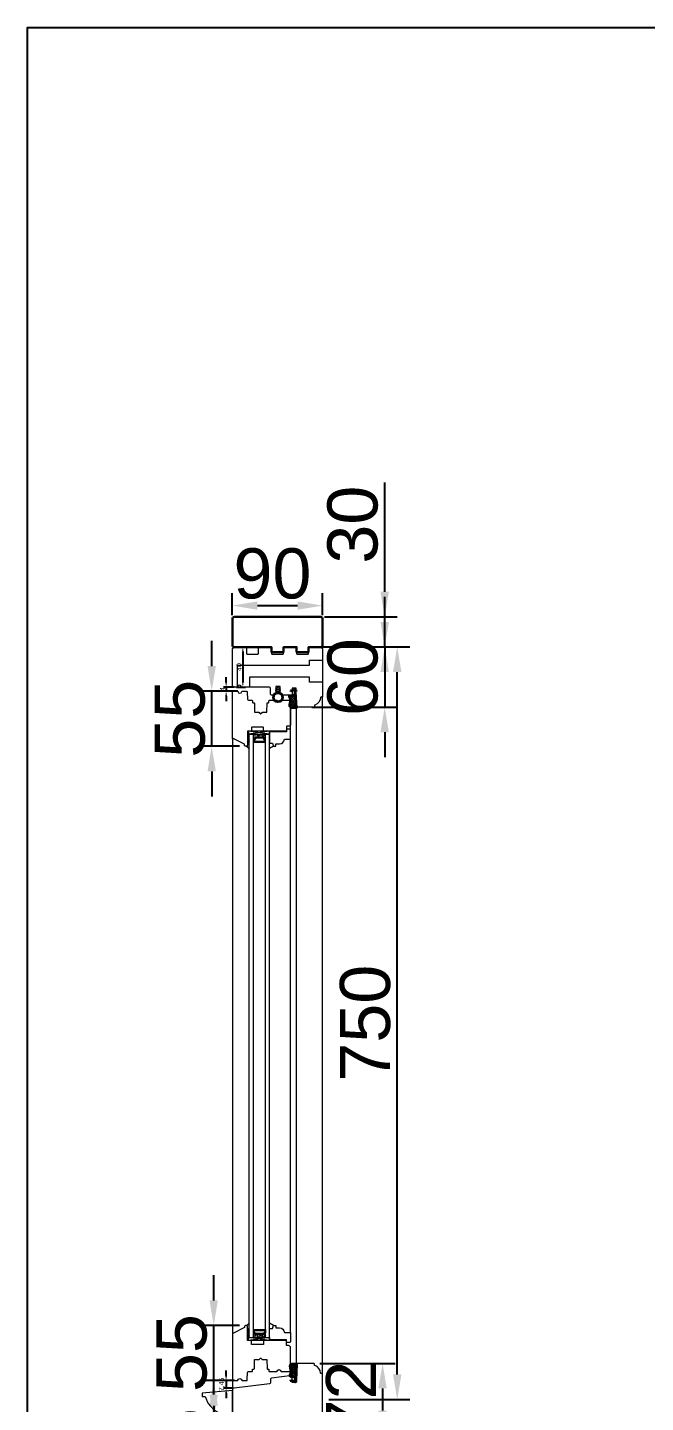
# Model space of a CAD drawing. Header units: millimetres. Extents: x 0 to 182016, y 11 to 3710.
# Drawn here: x 41626 to 42242, y 2340 to 3710 of the extents above; entities that cross this region are included whole.
import ezdxf

# ---------------------------------------------------------------- set-up
doc = ezdxf.new("R2010")
doc.units = ezdxf.units.MM
for name, color, linetype, lineweight in [('Matmenys', 10, 'Continuous', 20), ('OTHER', 251, 'Continuous', 13), ('Stakta', 7, 'Continuous', 25), ('Testinės profilio linijos', 7, 'Continuous', 5)]:
    doc.layers.add(name, color=color, linetype=linetype, lineweight=lineweight)
doc.layers.add('Stiklo paketas', color=7, linetype='Continuous')
doc.styles.get("Standard").update_dxf_attribs({"font": 'arial.ttf'})
doc.dimstyles.new('2', dxfattribs={"dimscale": 2, "dimtxt": 2.5, "dimasz": 2.5, "dimexe": 1.25, "dimexo": 0.625, "dimtad": 1, "dimtxsty": 'Standard', "dimcen": 2.5, "dimadec": 0, "dimazin": 0, "dimtfac": 1, "dimtmove": 0, "dimatfit": 3, "dimfxl": 1, "dimarcsym": 0})
doc.dimstyles.new('Padidinti matmenys', dxfattribs={"dimscale": 10, "dimtxt": 5, "dimasz": 2.5, "dimexe": 1.25, "dimexo": 0.625, "dimtad": 1, "dimdec": 1, "dimtxsty": 'Standard', "dimcen": 2.5, "dimadec": 0, "dimazin": 0, "dimtfac": 1, "dimtdec": 1, "dimtmove": 0, "dimatfit": 3, "dimfxl": 1, "dimarcsym": 0})

# ---------------------------------------------------------------- blocks, each defined once
blk = doc.blocks.new('*D1657')
at = {"layer": 'Defpoints', "color": 0, "transparency": 16777216}
for p in [(41839, 3093), (41833.5, 3053), (41841, 3053)]:
    blk.add_point(p, dxfattribs=at)
at = {"layer": 'Matmenys', "color": 0, "lineweight": -2, "transparency": 16777216}
for p, q in [((41840.3, 3093), (41843.5, 3093)), ((41841, 3088), (41841, 3058)), ((41834.8, 3053), (41843.5, 3053))]:
    blk.add_line(p, q, dxfattribs=at)
at = {"layer": 'Matmenys', "color": 0, "transparency": 16777216}
for points in [[(41840.2, 3088), (41841.8, 3088), (41841, 3093)], [(41840.2, 3058), (41841.8, 3058), (41841, 3053)]]:
    blk.add_solid(points, dxfattribs=at)
at = {"layer": 'Matmenys', "color": 0, "lineweight": 5, "transparency": 16777216, "insert": (41837.2, 3073), "char_height": 5, "attachment_point": 5, "rotation": 90}
blk.add_mtext('40', dxfattribs=at)
blk = doc.blocks.new('*D1658')
at = {"color": 0, "lineweight": -2, "transparency": 16777216}
for p, q in [((41982.4, 3118), (41982.4, 3143)), ((41918.3, 3093), (41994.9, 3093)), ((41982.4, 3093), (41982.4, 3033)), ((41909.8, 3033), (41994.9, 3033)), ((41982.4, 3008), (41982.4, 2983))]:
    blk.add_line(p, q, dxfattribs=at)
at = {"color": 0, "transparency": 16777216}
for points in [[(41978.2, 3118), (41986.6, 3118), (41982.4, 3093)], [(41978.2, 3008), (41986.6, 3008), (41982.4, 3033)]]:
    blk.add_solid(points, dxfattribs=at)
at = {"layer": 'Defpoints', "color": 0, "transparency": 16777216}
for p in [(41912, 3093), (41903.5, 3033), (41982.4, 3033)]:
    blk.add_point(p, dxfattribs=at)
at = {"color": 0, "lineweight": 5, "transparency": 16777216, "insert": (41950.6, 3063), "char_height": 50, "attachment_point": 5, "rotation": 90}
blk.add_mtext('60', dxfattribs=at)
blk = doc.blocks.new('*D1659')
at = {"color": 0, "lineweight": -2, "transparency": 16777216}
for p, q in [((41809.9, 3074), (41809.9, 3099)), ((41836, 3049), (41797.4, 3049)), ((41809.9, 2994), (41809.9, 3049)), ((41837.8, 2994), (41797.4, 2994)), ((41809.9, 2969), (41809.9, 2944))]:
    blk.add_line(p, q, dxfattribs=at)
at = {"color": 0, "transparency": 16777216}
for points in [[(41805.8, 3074), (41814.1, 3074), (41809.9, 3049)], [(41805.8, 2969), (41814.1, 2969), (41809.9, 2994)]]:
    blk.add_solid(points, dxfattribs=at)
at = {"layer": 'Defpoints', "color": 0, "transparency": 16777216}
for p in [(41809.9, 3049), (41842.3, 3049), (41844, 2994)]:
    blk.add_point(p, dxfattribs=at)
at = {"color": 0, "lineweight": 5, "transparency": 16777216, "insert": (41778.3, 3021.5), "char_height": 50, "attachment_point": 5, "rotation": 90}
blk.add_mtext('55', dxfattribs=at)
blk = doc.blocks.new('*D1660')
at = {"color": 0, "lineweight": -2, "transparency": 16777216}
for p, q in [((41830.5, 3124.7), (41830.5, 3146.7)), ((41920.5, 3124.7), (41920.5, 3146.7)), ((41855.5, 3134.2), (41895.5, 3134.2))]:
    blk.add_line(p, q, dxfattribs=at)
at = {"color": 0, "transparency": 16777216}
for points in [[(41855.5, 3138.4), (41855.5, 3130.1), (41830.5, 3134.2)], [(41895.5, 3138.4), (41895.5, 3130.1), (41920.5, 3134.2)]]:
    blk.add_solid(points, dxfattribs=at)
at = {"layer": 'Defpoints', "color": 0, "transparency": 16777216}
for p in [(41920.5, 3134.2), (41830.5, 3118.4), (41920.5, 3118.4)]:
    blk.add_point(p, dxfattribs=at)
at = {"color": 0, "lineweight": 5, "transparency": 16777216, "insert": (41870.5, 3166), "char_height": 50, "attachment_point": 5}
blk.add_mtext('90', dxfattribs=at)
blk = doc.blocks.new('*D1661')
at = {"layer": 'Defpoints', "color": 0, "transparency": 16777216}
for p in [(41824.3, 3049), (41833.5, 3053), (41833.8, 3049)]:
    blk.add_point(p, dxfattribs=at)
at = {"layer": 'Matmenys', "color": 0, "lineweight": -2, "transparency": 16777216}
for p, q in [((41824.3, 3058), (41824.3, 3063)), ((41832.3, 3053), (41821.8, 3053)), ((41832.5, 3049), (41821.8, 3049)), ((41824.3, 3053), (41824.3, 3049)), ((41824.3, 3044), (41824.3, 3039))]:
    blk.add_line(p, q, dxfattribs=at)
at = {"layer": 'Matmenys', "color": 0, "transparency": 16777216}
for points in [[(41823.5, 3058), (41825.2, 3058), (41824.3, 3053)], [(41823.5, 3044), (41825.2, 3044), (41824.3, 3049)]]:
    blk.add_solid(points, dxfattribs=at)
at = {"layer": 'Matmenys', "color": 0, "lineweight": 5, "transparency": 16777216, "insert": (41820.6, 3051), "char_height": 5, "attachment_point": 5, "rotation": 90}
blk.add_mtext('4', dxfattribs=at)
blk = doc.blocks.new('*D1664')
at = {"layer": 'Defpoints', "color": 0, "transparency": 16777216}
for p in [(41834, 2361.7), (41824.3, 2354.3), (41832.3, 2354.3)]:
    blk.add_point(p, dxfattribs=at)
at = {"layer": 'Matmenys', "color": 0, "lineweight": -2, "transparency": 16777216}
for p, q in [((41824.3, 2366.7), (41824.3, 2371.7)), ((41832.7, 2361.7), (41821.8, 2361.7)), ((41824.3, 2361.7), (41824.3, 2354.3)), ((41831, 2354.3), (41821.8, 2354.3)), ((41824.3, 2349.3), (41824.3, 2344.3))]:
    blk.add_line(p, q, dxfattribs=at)
at = {"layer": 'Matmenys', "color": 0, "transparency": 16777216}
for points in [[(41823.5, 2366.7), (41825.2, 2366.7), (41824.3, 2361.7)], [(41823.5, 2349.3), (41825.2, 2349.3), (41824.3, 2354.3)]]:
    blk.add_solid(points, dxfattribs=at)
at = {"layer": 'Matmenys', "color": 0, "lineweight": 5, "transparency": 16777216, "insert": (41820.1, 2358), "char_height": 5, "attachment_point": 5, "rotation": 90}
blk.add_mtext('7,45', dxfattribs=at)
blk = doc.blocks.new('*D2067')
at = {"color": 0, "lineweight": -2, "transparency": 16777216}
for p, q in [((41923.8, 3093), (42007.4, 3093)), ((41994.9, 2367.9), (41994.9, 3068)), ((41926.8, 2342.9), (42007.4, 2342.9))]:
    blk.add_line(p, q, dxfattribs=at)
at = {"color": 0, "transparency": 16777216}
for points in [[(41990.7, 3068), (41999.1, 3068), (41994.9, 3093)], [(41990.7, 2367.9), (41999.1, 2367.9), (41994.9, 2342.9)]]:
    blk.add_solid(points, dxfattribs=at)
at = {"layer": 'Defpoints', "color": 0, "transparency": 16777216}
for p in [(41917.5, 3093), (41994.9, 3093), (41920.5, 2342.9)]:
    blk.add_point(p, dxfattribs=at)
at = {"color": 0, "lineweight": 5, "transparency": 16777216, "insert": (41963.1, 2718), "char_height": 50, "attachment_point": 5, "rotation": 90}
blk.add_mtext('750', dxfattribs=at)
blk = doc.blocks.new('*D2068')
at = {"color": 0, "lineweight": -2, "transparency": 16777216}
for p, q in [((41917.8, 2378.9), (41992.8, 2378.9)), ((41980.3, 2353.9), (41980.3, 2331.9)), ((41917.8, 2306.9), (41992.8, 2306.9))]:
    blk.add_line(p, q, dxfattribs=at)
at = {"color": 0, "transparency": 16777216}
for points in [[(41976.1, 2353.9), (41984.4, 2353.9), (41980.3, 2378.9)], [(41976.1, 2331.9), (41984.4, 2331.9), (41980.3, 2306.9)]]:
    blk.add_solid(points, dxfattribs=at)
at = {"layer": 'Defpoints', "color": 0, "transparency": 16777216}
for p in [(41911.5, 2378.9), (41911.5, 2306.9), (41980.3, 2306.9)]:
    blk.add_point(p, dxfattribs=at)
at = {"color": 0, "lineweight": 5, "transparency": 16777216, "insert": (41948.9, 2342.9), "char_height": 50, "attachment_point": 5, "rotation": 90}
blk.add_mtext('72', dxfattribs=at)
blk = doc.blocks.new('*D2069')
at = {"color": 0, "lineweight": -2, "transparency": 16777216}
for p, q in [((41811.9, 2347.9), (41811.9, 2372.9)), ((41826.3, 2322.9), (41799.4, 2322.9)), ((41811.9, 2322.9), (41811.9, 2267.9)), ((41837.8, 2267.9), (41799.4, 2267.9)), ((41811.9, 2242.9), (41811.9, 2217.9))]:
    blk.add_line(p, q, dxfattribs=at)
at = {"color": 0, "transparency": 16777216}
for points in [[(41807.8, 2347.9), (41816.1, 2347.9), (41811.9, 2322.9)], [(41807.8, 2242.9), (41816.1, 2242.9), (41811.9, 2267.9)]]:
    blk.add_solid(points, dxfattribs=at)
at = {"layer": 'Defpoints', "color": 0, "transparency": 16777216}
for p in [(41832.5, 2322.9), (41811.9, 2267.9), (41844, 2267.9)]:
    blk.add_point(p, dxfattribs=at)
at = {"color": 0, "lineweight": 5, "transparency": 16777216, "insert": (41780.2, 2295.4), "char_height": 50, "attachment_point": 5, "rotation": 90}
blk.add_mtext('55', dxfattribs=at)
blk = doc.blocks.new('*D2070')
at = {"color": 0, "lineweight": -2, "transparency": 16777216}
for p, q in [((41811.9, 2441.7), (41811.9, 2466.7)), ((41837.8, 2416.7), (41799.4, 2416.7)), ((41811.9, 2361.7), (41811.9, 2416.7)), ((41826.5, 2361.7), (41799.4, 2361.7)), ((41811.9, 2336.7), (41811.9, 2311.7))]:
    blk.add_line(p, q, dxfattribs=at)
at = {"color": 0, "transparency": 16777216}
for points in [[(41807.8, 2441.7), (41816.1, 2441.7), (41811.9, 2416.7)], [(41807.8, 2336.7), (41816.1, 2336.7), (41811.9, 2361.7)]]:
    blk.add_solid(points, dxfattribs=at)
at = {"layer": 'Defpoints', "color": 0, "transparency": 16777216}
for p in [(41811.9, 2416.7), (41844, 2416.7), (41832.7, 2361.7)]:
    blk.add_point(p, dxfattribs=at)
at = {"color": 0, "lineweight": 5, "transparency": 16777216, "insert": (41780.2, 2389.2), "char_height": 50, "attachment_point": 5, "rotation": 90}
blk.add_mtext('55', dxfattribs=at)
blk = doc.blocks.new('*D2077')
at = {"color": 0, "lineweight": -2, "ltscale": 0.1, "transparency": 16777216}
for p, q in [((41982.4, 3148), (41982.4, 3256.9)), ((41922.4, 3123), (41994.9, 3123)), ((41982.4, 3093), (41982.4, 3123)), ((41922.4, 3093), (41994.9, 3093)), ((41982.4, 3068), (41982.4, 3043))]:
    blk.add_line(p, q, dxfattribs=at)
at = {"color": 0, "ltscale": 0.1, "transparency": 16777216}
for points in [[(41978.2, 3148), (41986.6, 3148), (41982.4, 3123)], [(41978.2, 3068), (41986.6, 3068), (41982.4, 3093)]]:
    blk.add_solid(points, dxfattribs=at)
at = {"layer": 'Defpoints', "color": 0, "ltscale": 0.1, "transparency": 16777216}
for p in [(41916.2, 3123), (41982.4, 3123), (41916.2, 3093)]:
    blk.add_point(p, dxfattribs=at)
at = {"color": 0, "ltscale": 0.1, "transparency": 16777216, "insert": (41950.6, 3214.9), "char_height": 50, "attachment_point": 5, "rotation": 90}
blk.add_mtext('30', dxfattribs=at)

msp = doc.modelspace()

# ---------------------------------------------------------------- hatches: boundary and pattern name
at = {"lineweight": 0, "ltscale": 0.5}
h = msp.add_hatch(dxfattribs=at)
h.set_pattern_fill('ANSI37', color=256, scale=0.5, style=0)
h.set_pattern_definition([(45, (41845.521, 3009.4629), (-1.12253, 1.12253), []), (135, (41845.521, 3009.4629), (-1.12253, -1.12253), [])])
h.paths.add_polyline_path([(41847.5210014, 2996.962869), (41847.5210014, 3005.962869), (41845.5210014, 3005.962869), (41845.5210014, 2996.962869)])
at = {"lineweight": 0}
h = msp.add_hatch(dxfattribs=at)
h.set_pattern_fill('HEX', color=256, scale=0.25, style=0)
h.set_pattern_definition([(360, (28944.112, 21353.2339), (-7e-16, -1.374815), [0.79375, -1.5875]), (240, (28944.112, 21353.2339), (-1.190624716, 0.6874075), [0.79375, -1.5875]), (300, (28944.9058, 21353.2339), (-1.190624716, -0.6874075), [0.79375, -1.5875])])
h.paths.add_polyline_path([(41851.5202923, 3005.962869), (41851.5202923, 3000.962869), (41853.5202923, 3002.962869), (41861.5202923, 3002.962869), (41863.5202923, 3000.962869), (41863.5210014, 3005.962869)])
h = msp.add_hatch(dxfattribs=at)
h.set_pattern_fill('JIS_WOOD', color=256, style=0)
h.set_pattern_definition([(315, (28944.112, 21353.2339), (-0.5, -0.5), [])])
h.paths.add_polyline_path([(41861.5202923, 3002.962869), (41853.5202923, 3002.962869), (41851.5202923, 3000.962869), (41851.5202923, 2997.962869), (41863.5568749, 2997.9451356), (41863.5202923, 3000.962869)])
h.paths.add_polyline_path([(41853.9345059, 3001.962869), (41861.1060788, 3001.962869), (41862.5202923, 3000.5486554), (41862.5202923, 2998.962869), (41852.5202923, 2998.962869), (41852.5202923, 3000.5486554)], flags=16)
at = {"lineweight": 0, "ltscale": 0.5}
h = msp.add_hatch(dxfattribs=at)
h.set_pattern_fill('ANSI37', color=256, scale=0.5, style=0)
h.set_pattern_definition([(45, (41845.521, 3235.4679), (-1.122532, 1.122532), []), (135, (41845.521, 3235.4679), (-1.122532, -1.122532), [])])
h.paths.add_polyline_path([(41847.5210014, 2413.7374136), (41847.5210014, 2404.7374136), (41845.5210014, 2404.7374136), (41845.5210014, 2413.7374136)])
at = {"lineweight": 0}
h = msp.add_hatch(dxfattribs=at)
h.set_pattern_fill('JIS_WOOD', color=256, style=0)
h.set_pattern_definition([(315, (28944.112, 21579.2389), (-0.5, -0.5), [])])
h.paths.add_polyline_path([(41861.5202923, 2407.7374136), (41853.5202923, 2407.7374136), (41851.5202923, 2409.7374136), (41851.5202923, 2412.7374136), (41863.5568749, 2412.755147), (41863.5202923, 2409.7374136)])
h.paths.add_polyline_path([(41853.9345059, 2408.7374136), (41861.1060788, 2408.7374136), (41862.5202923, 2410.1516272), (41862.5202923, 2411.7374136), (41852.5202923, 2411.7374136), (41852.5202923, 2410.1516272)], flags=16)
h = msp.add_hatch(dxfattribs=at)
h.set_pattern_fill('HEX', color=256, scale=0.25, style=0)
h.set_pattern_definition([(360, (28944.112, 21579.2389), (-7e-16, -1.374815), [0.79375, -1.5875]), (240, (28944.112, 21579.2389), (-1.190624716, 0.6874075), [0.79375, -1.5875]), (300, (28944.9058, 21579.2389), (-1.190624716, -0.6874075), [0.79375, -1.5875])])
h.paths.add_polyline_path([(41851.5202923, 2404.7374136), (41851.5202923, 2409.7374136), (41853.5202923, 2407.7374136), (41861.5202923, 2407.7374136), (41863.5202923, 2409.7374136), (41863.5210014, 2404.7374136)])
at = {"layer": 'Matmenys'}
h = msp.add_hatch(dxfattribs=at)
h.set_pattern_fill('ANSI37', color=252, scale=0.5, angle=-180, style=0)
h.set_pattern_definition([(225, (-217091.1846, -1032827.3946), (1.1225320151, -1.1225320151), []), (315, (-217091.1846, -1032827.3946), (1.1225320151, 1.1225320151), [])])
edge = h.paths.add_edge_path()
edge.add_arc((41893.6407312, 3035.1713171), 0.1, 273.5893456117, 363.5893456117, ccw=False)
edge.add_line((41893.6469917, 3035.0715132), (41892.099306, 3034.97443))
edge.add_arc((41892.1149572, 3034.7249204), 0.25, 93.5893456117, 273.5893456117)
edge.add_line((41892.1306084, 3034.4754108), (41894.1773134, 3034.6037965))
edge.add_arc((41894.1710529, 3034.7036003), 0.1, 273.5893456117, 363.589345619)
edge.add_line((41894.2708567, 3034.7098608), (41894.3464997, 3034.7146058))
edge.add_line((41894.3464997, 3034.7146058), (41894.4708141, 3032.7328049))
edge.add_spline(control_points=[(41894.4708141, 3032.7328049), (41894.4590118, 3032.6536464), (41894.4478362, 3032.5836547), (41894.4260423, 3032.4999039), (41894.4166565, 3032.4763396), (41894.4039616, 3032.4524566), (41894.3977123, 3032.444397), (41894.3721235, 3032.4199091), (41894.3428865, 3032.4010163), (41894.2385667, 3032.3673129), (41894.1656345, 3032.354191), (41893.9126515, 3032.3344888), (41893.6988174, 3032.3449872), (41893.2563389, 3032.3643153), (41893.0370101, 3032.3687907), (41892.6171192, 3032.3698669), (41892.414033, 3032.3668349), (41891.8238257, 3032.3541245), (41891.4557756, 3032.340948), (41890.7025941, 3032.3412097), (41890.3258443, 3032.359706), (41889.7327398, 3032.4628924), (41889.5051689, 3032.5227864), (41889.1080677, 3032.675822), (41888.93628, 3032.7585714), (41888.5951123, 3032.9625716), (41888.4289096, 3033.0826864), (41888.1377499, 3033.3501315), (41888.0141699, 3033.4978052), (41887.8544511, 3033.7789897), (41887.8068972, 3033.914286), (41887.7472922, 3034.2155848), (41887.7365889, 3034.3791848), (41887.7503328, 3034.9637816), (41887.845087, 3035.4276972), (41888.0168293, 3036.3201933), (41888.1005239, 3036.7472735), (41888.3117102, 3037.8256222), (41888.4454442, 3038.4836727), (41888.5703702, 3039.4767746), (41888.6008641, 3039.7803758), (41888.6251995, 3040.4024194), (41888.6176588, 3040.7183235), (41888.5327745, 3041.2675317), (41888.4714358, 3041.5036151), (41888.2989755, 3041.9042665), (41888.204127, 3042.0628991), (41888.0198587, 3042.3615578), (41887.9300011, 3042.5030151), (41887.7739181, 3042.804798), (41887.7039479, 3042.9698507), (41887.5842167, 3043.3349724), (41887.5412142, 3043.5359225), (41887.5173155, 3043.8753391), (41887.5305213, 3044.0173246), (41887.5905605, 3044.2125453), (41887.6273007, 3044.2778731), (41887.7358498, 3044.4045964), (41887.807916, 3044.4637743), (41888.0720036, 3044.6208518), (41888.3131118, 3044.7023515), (41888.8635228, 3044.8189688), (41889.1717179, 3044.8555003), (41889.7679357, 3044.9087718), (41890.0554867, 3044.9279943), (41890.5859766, 3044.9713537), (41890.834235, 3044.9934899), (41891.2390373, 3045.0297042), (41891.3964407, 3045.0437906), (41891.720373, 3045.0719127), (41891.8986903, 3045.0869488), (41892.2015573, 3045.1552338), (41892.3193793, 3045.1908688), (41892.5318581, 3045.2864656), (41892.6257729, 3045.3396125), (41892.7709667, 3045.4582533), (41892.8259848, 3045.5138755), (41892.9150768, 3045.6376427), (41892.9479562, 3045.7012697), (41892.9961243, 3045.8201338), (41893.0130056, 3045.8772108), (41893.0389495, 3045.9777912), (41893.0486671, 3046.0221868), (41893.057703, 3046.0631831)], knot_values=[0, 0, 0, 0, 0.2245066002, 0.2245066002, 0.377043448, 0.377043448, 0.5295802957, 0.5295802957, 0.8082977366, 0.8082977366, 1.0870151774, 1.0870151774, 1.6244414062, 1.6244414062, 2.161867635, 2.161867635, 2.6992938638, 2.6992938638, 3.7741463214, 3.7741463214, 5.0334406395, 5.0334406395, 5.8656302806, 5.8656302806, 6.5060139406, 6.5060139406, 7.1463976006, 7.1463976006, 7.7996240151, 7.7996240151, 8.3563201169, 8.3563201169, 8.9130162187, 8.9130162187, 10.239934143, 10.239934143, 11.5668520673, 11.5668520673, 13.5970761059, 13.5970761059, 14.4582175179, 14.4582175179, 15.3193589298, 15.3193589298, 15.9856015553, 15.9856015553, 16.5061017172, 16.5061017172, 17.0266018791, 17.0266018791, 17.547102041, 17.547102041, 18.1672448488, 18.1672448488, 18.7176261004, 18.7176261004, 19.1465766047, 19.1465766047, 19.5755271091, 19.5755271091, 20.3898249977, 20.3898249977, 21.2041228863, 21.2041228863, 21.9655448497, 21.9655448497, 22.7269668131, 22.7269668131, 23.2229068178, 23.2229068178, 23.7188468224, 23.7188468224, 24.0184411081, 24.0184411081, 24.2549295987, 24.2549295987, 24.4119994701, 24.4119994701, 24.5501072405, 24.5501072405, 24.6882150108, 24.6882150108, 24.8099116426, 24.8099116426, 24.8099116426, 24.8099116426], degree=3, periodic=0)
edge.add_line((41893.057703, 3046.0631831), (41893.7405351, 3035.1775776))
h = msp.add_hatch(dxfattribs=at)
h.set_pattern_fill('ANSI37', color=252, scale=0.5, angle=-183.5893456117, style=0)
h.set_pattern_definition([(221.4106544, (-230299.4797, 5942.444), (1.0500540025, -1.190606082), []), (311.4106544, (-230299.4797, 5942.444), (1.190606082, 1.0500540025), [])])
edge = h.paths.add_edge_path()
edge.add_arc((41893.8265776, 2375.4926207), 0.1, -3.5893456117, 86.4106543883)
edge.add_line((41893.8328381, 2375.5924245), (41892.2851524, 2375.6895077))
edge.add_arc((41892.3008036, 2375.9390173), 0.25, 86.4106543883, 266.4106543883, ccw=False)
edge.add_line((41892.3164549, 2376.1885269), (41894.3631598, 2376.0601413))
edge.add_arc((41894.3568993, 2375.9603374), 0.1, -3.589345619, 86.4106543883, ccw=False)
edge.add_line((41894.4567031, 2375.9540769), (41894.5323461, 2375.949332))
edge.add_line((41894.5323461, 2375.949332), (41894.6566605, 2377.9311329))
edge.add_spline(control_points=[(41894.6566605, 2377.9311329), (41894.6448582, 2378.0102914), (41894.6336826, 2378.080283), (41894.6118887, 2378.1640338), (41894.6025029, 2378.1875981), (41894.589808, 2378.2114812), (41894.5835588, 2378.2195408), (41894.55797, 2378.2440286), (41894.5287329, 2378.2629215), (41894.4244132, 2378.2966248), (41894.3514809, 2378.3097468), (41894.0984979, 2378.3294489), (41893.8846638, 2378.3189506), (41893.4421853, 2378.2996224), (41893.2228565, 2378.2951471), (41892.8029656, 2378.2940709), (41892.5998794, 2378.2971029), (41892.0096721, 2378.3098133), (41891.641622, 2378.3229897), (41890.8884406, 2378.3227281), (41890.5116907, 2378.3042317), (41889.9185863, 2378.2010454), (41889.6910153, 2378.1411514), (41889.2939141, 2377.9881157), (41889.1221264, 2377.9053663), (41888.7809587, 2377.7013662), (41888.614756, 2377.5812514), (41888.3235963, 2377.3138063), (41888.2000163, 2377.1661326), (41888.0402975, 2376.884948), (41887.9927436, 2376.7496518), (41887.9331386, 2376.448353), (41887.9224353, 2376.284753), (41887.9361792, 2375.7001562), (41888.0309334, 2375.2362406), (41888.2026757, 2374.3437445), (41888.2863703, 2373.9166642), (41888.4975566, 2372.8383156), (41888.6312907, 2372.180265), (41888.7562167, 2371.1871631), (41888.7867105, 2370.883562), (41888.811046, 2370.2615183), (41888.8035052, 2369.9456143), (41888.7186209, 2369.3964061), (41888.6572822, 2369.1603226), (41888.4848219, 2368.7596712), (41888.3899734, 2368.6010387), (41888.2057051, 2368.3023799), (41888.1158476, 2368.1609227), (41887.9597645, 2367.8591398), (41887.8897943, 2367.6940871), (41887.7700631, 2367.3289654), (41887.7270606, 2367.1280153), (41887.7031619, 2366.7885986), (41887.7163677, 2366.6466132), (41887.7764069, 2366.4513925), (41887.8131471, 2366.3860647), (41887.9216962, 2366.2593413), (41887.9937624, 2366.2001635), (41888.25785, 2366.0430859), (41888.4989583, 2365.9615863), (41889.0493692, 2365.844969), (41889.3575643, 2365.8084375), (41889.9537822, 2365.755166), (41890.2413331, 2365.7359435), (41890.771823, 2365.6925841), (41891.0200815, 2365.6704479), (41891.4248838, 2365.6342335), (41891.5822871, 2365.6201471), (41891.9062195, 2365.592025), (41892.0845367, 2365.576989), (41892.3874038, 2365.508704), (41892.5052258, 2365.4730689), (41892.7177046, 2365.3774722), (41892.8116194, 2365.3243252), (41892.9568131, 2365.2056845), (41893.0118312, 2365.1500623), (41893.1009232, 2365.0262951), (41893.1338026, 2364.962668), (41893.1819708, 2364.843804), (41893.198852, 2364.7867269), (41893.2247959, 2364.6861465), (41893.2345135, 2364.641751), (41893.2435494, 2364.6007547)], knot_values=[0, 0, 0, 0, 0.2245066002, 0.2245066002, 0.377043448, 0.377043448, 0.5295802957, 0.5295802957, 0.8082977366, 0.8082977366, 1.0870151774, 1.0870151774, 1.6244414062, 1.6244414062, 2.161867635, 2.161867635, 2.6992938638, 2.6992938638, 3.7741463214, 3.7741463214, 5.0334406395, 5.0334406395, 5.8656302806, 5.8656302806, 6.5060139406, 6.5060139406, 7.1463976006, 7.1463976006, 7.7996240151, 7.7996240151, 8.3563201169, 8.3563201169, 8.9130162187, 8.9130162187, 10.239934143, 10.239934143, 11.5668520673, 11.5668520673, 13.5970761059, 13.5970761059, 14.4582175179, 14.4582175179, 15.3193589298, 15.3193589298, 15.9856015553, 15.9856015553, 16.5061017172, 16.5061017172, 17.0266018791, 17.0266018791, 17.547102041, 17.547102041, 18.1672448488, 18.1672448488, 18.7176261004, 18.7176261004, 19.1465766047, 19.1465766047, 19.5755271091, 19.5755271091, 20.3898249977, 20.3898249977, 21.2041228863, 21.2041228863, 21.9655448497, 21.9655448497, 22.7269668131, 22.7269668131, 23.2229068178, 23.2229068178, 23.7188468224, 23.7188468224, 24.0184411081, 24.0184411081, 24.2549295987, 24.2549295987, 24.4119994701, 24.4119994701, 24.5501072405, 24.5501072405, 24.6882150108, 24.6882150108, 24.8099116426, 24.8099116426, 24.8099116426, 24.8099116426], degree=3, periodic=0)
edge.add_line((41893.2435494, 2364.6007547), (41893.9263815, 2375.4863602))

# ---------------------------------------------------------------- linework, layer by layer
for p, q in [((41892.7783363, 3050.5168051), (41888.4312459, 3049.5333586)), ((41888.4312459, 3049.5333586), (41888.6519007, 3048.5580066)), ((41891.8719072, 3049.2864718), (41888.6519007, 3048.5580066)), ((41892.810043, 3050.0113427), (41891.7615798, 3049.7741478)), ((41891.7615798, 3049.7741478), (41891.8719072, 3049.2864718)), ((41893.2681166, 3050.6953935), (41892.7690974, 3050.664091)), ((41892.7690974, 3050.664091), (41892.7783363, 3050.5168051)), ((41892.810043, 3050.0113427), (41893.7405351, 3035.1775776)), ((41894.3345812, 3049.6650522), (41893.2681166, 3050.6953935)), ((41893.3137367, 3049.9681248), (41894.2708567, 3034.7098608)), ((41894.3814792, 3048.9174115), (41893.3137367, 3049.9681248)), ((41894.3345812, 3049.6650522), (41894.3814792, 3048.9174115)), ((41893.6469917, 3035.0715132), (41892.099306, 3034.97443)), ((41894.1773134, 3034.6037965), (41892.1306084, 3034.4754108)), ((41894.2708567, 3034.7098608), (41894.3464997, 3034.7146058)), ((41893.8328381, 2375.5924245), (41892.2851524, 2375.6895077)), ((41894.3631598, 2376.0601413), (41892.3164549, 2376.1885269)), ((41892.9958894, 2360.6525951), (41893.9263815, 2375.4863602)), ((41893.4995831, 2360.695813), (41894.4567031, 2375.9540769)), ((41894.4567031, 2375.9540769), (41894.5323461, 2375.949332)), ((41888.6170923, 2361.1305792), (41888.8377471, 2362.1059311)), ((41892.9641827, 2360.1471327), (41888.6170923, 2361.1305792)), ((41892.0577536, 2361.3774659), (41888.8377471, 2362.1059311)), ((41891.9474262, 2360.88979), (41892.0577536, 2361.3774659)), ((41892.9958894, 2360.6525951), (41891.9474262, 2360.88979)), ((41892.9549438, 2359.9998468), (41892.9641827, 2360.1471327)), ((41893.453963, 2359.9685443), (41892.9549438, 2359.9998468)), ((41894.5204277, 2360.9988856), (41893.453963, 2359.9685443)), ((41894.5673257, 2361.7465263), (41893.4995831, 2360.695813)), ((41894.5204277, 2360.9988856), (41894.5673257, 2361.7465263))]:
    msp.add_line(p, q)
at = {"color": 1}
for p, q in [((41892.7647348, 3046.1277559), (41892.6543053, 3047.8882072)), ((41894.4708141, 3032.7328049), (41893.5151568, 3047.9677496)), ((41894.7675342, 3032.6885646), (41893.8062395, 3048.0133801)), ((41894.6566605, 2377.9311329), (41893.7010032, 2362.6961881)), ((41894.9533806, 2377.9753731), (41893.9920859, 2362.6505577)), ((41892.9505813, 2364.5361818), (41892.8401517, 2362.7757306))]:
    msp.add_line(p, q, dxfattribs=at)
at = {"lineweight": 5}
msp.add_line((41830.521002, 3002.2788935), (41830.5210013, 1287.3540305), dxfattribs=at)
at = {"lineweight": 0}
for p, q in [((41845.5210014, 3005.962869), (41848.5210014, 3005.962869)), ((41867.5202923, 3005.962869), (41846.5202923, 3008.962869)), ((41867.5202923, 3008.962869), (41846.5202923, 3005.962869)), ((41844.5210014, 2993.962869), (41847.5210014, 2991.6762039)), ((41845.5210014, 2996.962869), (41847.5210014, 2996.962869)), ((41871.5210014, 2993.962869), (41867.5210014, 2991.6762039)), ((41844.5210014, 2416.7374136), (41847.5210014, 2419.0240787)), ((41845.5210014, 2413.7374136), (41847.5210014, 2413.7374136)), ((41871.5210014, 2416.7374136), (41867.5210014, 2419.0240787)), ((41845.5210014, 2404.7374136), (41848.5210014, 2404.7374136)), ((41867.5202923, 2404.7374136), (41846.5202923, 2401.7374136)), ((41867.5202923, 2401.7374136), (41846.5202923, 2404.7374136))]:
    msp.add_line(p, q, dxfattribs=at)
msp.add_lwpolyline([(47125.5945936, 3710.4502728), (47125.5945936, 10.9108603), (41626.2792508, 10.9108603), (41626.2792508, 3710.4502728)], close=True)
at = {"lineweight": 30}
msp.add_lwpolyline([(41832.5297663, 3092.9628693), (41868.7797671, 3092.9628693), (41869.5297663, 3092.9628693), (41869.5297663, 3087.9628693), (41881.5297663, 3087.9628693), (41881.5297663, 3092.9628693), (41893.7797671, 3092.9628693), (41894.5297663, 3092.9628693), (41894.5297663, 3087.9628693), (41906.5297663, 3087.9628693), (41906.5297663, 3092.9628693), (41918.5297663, 3092.9628693, 0.4142135624), (41920.5297663, 3094.9628693), (41920.5297663, 3120.9628693), (41920.5297663, 3120.9628693, 0.4142135624), (41918.5297663, 3122.9628693), (41832.5297663, 3122.9628693, 0.4142135624), (41830.5297663, 3120.9628693), (41830.5297663, 3094.9628693, 0.4142135624)], format="xyb", close=True, dxfattribs=at)
at = {"lineweight": 5}
msp.add_lwpolyline([(41835.5295644, 3052.9628689), (41835.5295644, 3074.9628689), (41907.5297663, 3074.9628689), (41907.5297663, 3079.9628689), (41920.5297663, 3079.9628689), (41920.5297663, 3057.9628689), (41907.5297663, 3057.9628689), (41907.5297663, 3062.9628689), (41847.5295644, 3062.9628689), (41847.5295644, 3052.962869)], dxfattribs=at)
at = {"lineweight": 0}
for points in [[(41867.5202923, 3008.962869), (41846.5202923, 3008.962869), (41846.5202923, 3005.962869), (41867.5202923, 3005.962869)], [(41861.5202923, 3002.962869), (41853.5202923, 3002.962869), (41851.5202923, 3000.962869), (41851.5202923, 2997.962869), (41863.5202923, 2997.962869), (41863.5202923, 3000.962869)], [(41861.1060788, 3001.962869), (41853.9345059, 3001.962869), (41852.5202923, 3000.5486554), (41852.5202923, 2998.962869), (41862.5202923, 2998.962869), (41862.5202923, 3000.5486554)], [(41861.5202923, 2407.7374136), (41853.5202923, 2407.7374136), (41851.5202923, 2409.7374136), (41851.5202923, 2412.7374136), (41863.5202923, 2412.7374136), (41863.5202923, 2409.7374136)], [(41867.5202923, 2401.7374136), (41846.5202923, 2401.7374136), (41846.5202923, 2404.7374136), (41867.5202923, 2404.7374136)], [(41861.1060788, 2408.7374136), (41853.9345059, 2408.7374136), (41852.5202923, 2410.1516272), (41852.5202923, 2411.7374136), (41862.5202923, 2411.7374136), (41862.5202923, 2410.1516272)]]:
    msp.add_lwpolyline(points, close=True, dxfattribs=at)
for points in [[(41882.5210014, 3000.962869), (41888.5210014, 3000.962869), (41888.5210014, 3009.962869, 0.4142135624), (41887.5210014, 3010.962869), (41884.5210014, 3010.962869), (41884.5210014, 3008.462869), (41867.5210014, 3008.462869), (41867.5210014, 2996.962869), (41870.5210014, 2996.962869), (41871.5210014, 2993.962869), (41874.0210014, 2993.962869), (41874.0210014, 2996.462869), (41877.5460642, 2996.462869, 0.3851703882), (41882.5210014, 3000.962869)], [(41882.5210014, 2409.7374136), (41888.5210014, 2409.7374136), (41888.5210014, 2400.7374136, -0.4142135624), (41887.5210014, 2399.7374136), (41884.5210014, 2399.7374136), (41884.5210014, 2402.2374136), (41867.5210014, 2402.2374136), (41867.5210014, 2413.7374136), (41870.5210014, 2413.7374136), (41871.5210014, 2416.7374136), (41874.0210014, 2416.7374136), (41874.0210014, 2414.2374136), (41877.5460642, 2414.2374136, -0.3851703882), (41882.5210014, 2409.7374136)]]:
    msp.add_lwpolyline(points, format="xyb", dxfattribs=at)
at = {"lineweight": 5}
for points in [[(41845.4511102, 2362.7286871), (41845.5123506, 2369.7461401, -0.4116598905), (41846.5123126, 2370.7374136), (41850.050838, 2370.7374136, 0.4040361542), (41850.5505504, 2371.2199638), (41850.6108907, 2372.9478834, -0.4040262258), (41850.910708, 2373.2374136), (41851.9638296, 2373.2374136, 0.4091108014), (41852.4637534, 2373.7286874), (41852.6158562, 2382.4426493, -0.4091108014), (41852.9158105, 2382.7374136), (41856.9396305, 2382.7374136, 0.1989123674), (41857.2931839, 2382.8838602), (41858.5588693, 2384.1495456, -0.4142135624), (41858.9831334, 2384.1495456), (41860.2488188, 2382.8838602, 0.1989123674), (41860.6023722, 2382.7374136), (41864.6261922, 2382.7374136, -0.4091108014), (41864.9261465, 2382.4426493), (41865.0782492, 2373.7286874, 0.4091108014), (41865.5781731, 2373.2374136), (41866.6312947, 2373.2374136, -0.4040262258), (41866.931112, 2372.9478834), (41866.9914522, 2371.2199638, 0.4040262258), (41867.4911477, 2370.7374136), (41874.5715116, 2370.7374136, 0.3563939587), (41875.0614096, 2371.1374136, -0.8164965809), (41878.9805931, 2371.1374136, 0.3563939587), (41879.4704911, 2370.7374136), (41887.5210013, 2370.7374136, 0.4142135624), (41888.5210013, 2371.7374136), (41888.5210013, 2394.7374136, 0.4142135624), (41886.5210013, 2396.7374136), (41884.8183947, 2396.7374136, -0.4116598905), (41884.5184061, 2397.0347956), (41884.4816924, 2401.2417769, 0.4116598905), (41883.9817114, 2401.7374136), (41862.0515644, 2401.7374136, 0.4116598905), (41861.5515835, 2401.2417769), (41861.5235966, 2398.0347956, -0.4116598905), (41861.223608, 2397.7374136), (41849.8183947, 2397.7374136, -0.4116598905), (41849.5184061, 2398.0347956), (41849.4904192, 2401.2417769, 0.4116598905), (41848.9904383, 2401.7374136), (41845.5210013, 2401.7374136), (41845.5210013, 2415.7374136, 0.4142135624), (41844.5210013, 2416.7374136), (41843.5297663, 2416.7374136, 0.4116598905), (41842.5298044, 2415.7461401), (41842.5210013, 2414.7374136), (41831.0515298, 2408.6389874, 0.2773245441), (41830.5210013, 2407.7560398), (41830.5210013, 2362.7374136, 0.4142135624), (41831.5210013, 2361.7374136), (41835.5715116, 2361.7374136, 0.3563939587), (41836.0614096, 2362.1374136, -0.8164965809), (41839.9805931, 2362.1374136, 0.3563939587), (41840.4704911, 2361.7374136), (41844.4511483, 2361.7374136, 0.4116598905)], [(41800.5210006, 2346.0344662), (41803.5210006, 2346.0344662, 0.2190491251), (41816.854334, 2329.9374136), (41816.854334, 2326.9374136), (41830.5210006, 2326.9374136), (41830.5210006, 2351.9374136), (41800.5210006, 2349.3127537)]]:
    msp.add_lwpolyline(points, format="xyb", close=True, dxfattribs=at)
msp.add_lwpolyline([(41920.5210006, 2317.9374136), (41920.5210006, 2367.9374136, 0.4142135624), (41919.5210006, 2368.9374136), (41918.811674, 2368.9374136, -0.4001549105), (41918.5120229, 2369.2229482, 0.3090857966), (41912.7237397, 2376.8722589, -0.3199404334), (41912.5191098, 2377.154082), (41912.5121976, 2377.9461401, 0.4116598905), (41911.5122357, 2378.9374136), (41895.6170343, 2378.9374136, 0.4116598905), (41894.6170723, 2377.9461401), (41894.5296514, 2367.9286871, -0.2023892741), (41894.2210006, 2367.2148565), (41894.2210006, 2359.9374136), (41890.2210006, 2359.9374136), (41890.2210006, 2366.7374136), (41890.06034, 2366.7374136, 0.0305527633), (41889.9994054, 2366.7336867), (41869.4382582, 2364.2090952, 0.3763733489), (41868.5601656, 2363.2252756), (41868.5286536, 2359.6143567, -0.3763733489), (41867.650561, 2358.630537), (41832.277262, 2354.287242, 0.3788661087), (41830.5210006, 2352.3021497), (41830.5210006, 2342.9374136), (41830.5210006, 2342.9374136), (41830.5210006, 2332.9374136)], format="xyb", dxfattribs=at)
at = {"color": 18, "linetype": 'ByBlock', "true_color": 0x000000}
for radius in [4.85, 4.25]:
    msp.add_circle((41876.0199359, 3042.7999776), radius, dxfattribs=at)
for centre, radius, start, end in [((41892.1149572, 3034.7249204), 0.25, 93.5893456125, 273.5893456125), ((41893.6407312, 3035.1713171), 0.1, 273.5893456125, 3.5893456092), ((41894.1710529, 3034.7036003), 0.1, 273.5893456125, 3.5893456092), ((41892.3008036, 2375.9390173), 0.25, 86.4106543875, 266.4106543875), ((41893.8265776, 2375.4926207), 0.1, 356.4106543908, 86.4106543875), ((41894.3568993, 2375.9603374), 0.1, 356.4106543908, 86.4106543875)]:
    msp.add_arc(centre, radius, start, end)
at = {"color": 1}
for points in [[(41894.7675342, 3032.6885646), (41894.6770374, 3032.3270643), (41893.4031789, 3032.0575234), (41888.710806, 3032.5459127), (41887.6207997, 3033.5891105), (41887.6021833, 3035.7525824), (41887.9325572, 3037.4506222), (41888.2794735, 3039.6160631), (41888.0800448, 3041.6527847), (41887.6038758, 3042.4810295), (41887.3236124, 3044.3355697), (41890.035791, 3045.2280156), (41891.5146666, 3045.3551831), (41892.2019344, 3045.4731544), (41892.6438198, 3045.7753601), (41892.7647348, 3046.1277559)], [(41894.9533806, 2377.9753731), (41894.8628838, 2378.3368735), (41893.5890253, 2378.6064144), (41888.8966524, 2378.118025), (41887.8066461, 2377.0748272), (41887.7880297, 2374.9113554), (41888.1184036, 2373.2133156), (41888.4653199, 2371.0478747), (41888.2658912, 2369.011153), (41887.7897222, 2368.1829083), (41887.5094588, 2366.3283681), (41890.2216374, 2365.4359222), (41891.700513, 2365.3087547), (41892.3877809, 2365.1907833), (41892.8296662, 2364.8885777), (41892.9505813, 2364.5361818)]]:
    msp.add_spline(points, degree=3, dxfattribs=at)
for points in [[(41894.4708141, 3032.7328049), (41894.4590118, 3032.6536464), (41894.4478362, 3032.5836547), (41894.4260423, 3032.4999039), (41894.4166565, 3032.4763396), (41894.4039616, 3032.4524566), (41894.3977123, 3032.444397), (41894.3721235, 3032.4199091), (41894.3428865, 3032.4010163), (41894.2385667, 3032.3673129), (41894.1656345, 3032.354191), (41893.9126515, 3032.3344888), (41893.6988174, 3032.3449872), (41893.2563389, 3032.3643153), (41893.0370101, 3032.3687907), (41892.6171192, 3032.3698669), (41892.414033, 3032.3668349), (41891.8238257, 3032.3541245), (41891.4557756, 3032.340948), (41890.7025941, 3032.3412097), (41890.3258443, 3032.359706), (41889.7327398, 3032.4628924), (41889.5051689, 3032.5227864), (41889.1080677, 3032.675822), (41888.93628, 3032.7585714), (41888.5951123, 3032.9625716), (41888.4289096, 3033.0826864), (41888.1377499, 3033.3501315), (41888.0141699, 3033.4978052), (41887.8544511, 3033.7789897), (41887.8068972, 3033.914286), (41887.7472922, 3034.2155848), (41887.7365889, 3034.3791848), (41887.7503328, 3034.9637816), (41887.845087, 3035.4276972), (41888.0168293, 3036.3201933), (41888.1005239, 3036.7472735), (41888.3117102, 3037.8256222), (41888.4454442, 3038.4836727), (41888.5703702, 3039.4767746), (41888.6008641, 3039.7803758), (41888.6251995, 3040.4024194), (41888.6176588, 3040.7183235), (41888.5327745, 3041.2675317), (41888.4714358, 3041.5036151), (41888.2989755, 3041.9042665), (41888.204127, 3042.0628991), (41888.0198587, 3042.3615578), (41887.9300011, 3042.5030151), (41887.7739181, 3042.804798), (41887.7039479, 3042.9698507), (41887.5842167, 3043.3349724), (41887.5412142, 3043.5359225), (41887.5173155, 3043.8753391), (41887.5305213, 3044.0173246), (41887.5905605, 3044.2125453), (41887.6273007, 3044.2778731), (41887.7358498, 3044.4045964), (41887.807916, 3044.4637743), (41888.0720036, 3044.6208518), (41888.3131118, 3044.7023515), (41888.8635228, 3044.8189688), (41889.1717179, 3044.8555003), (41889.7679357, 3044.9087718), (41890.0554867, 3044.9279943), (41890.5859766, 3044.9713537), (41890.834235, 3044.9934899), (41891.2390373, 3045.0297042), (41891.3964407, 3045.0437906), (41891.720373, 3045.0719127), (41891.8986903, 3045.0869488), (41892.2015573, 3045.1552338), (41892.3193793, 3045.1908688), (41892.5318581, 3045.2864656), (41892.6257729, 3045.3396125), (41892.7709667, 3045.4582533), (41892.8259848, 3045.5138755), (41892.9150768, 3045.6376427), (41892.9479562, 3045.7012697), (41892.9961243, 3045.8201338), (41893.0130056, 3045.8772108), (41893.0389495, 3045.9777912), (41893.0486671, 3046.0221868), (41893.057703, 3046.0631831)], [(41894.6566605, 2377.9311329), (41894.6448582, 2378.0102914), (41894.6336826, 2378.080283), (41894.6118887, 2378.1640338), (41894.6025029, 2378.1875981), (41894.589808, 2378.2114812), (41894.5835588, 2378.2195408), (41894.55797, 2378.2440286), (41894.5287329, 2378.2629215), (41894.4244132, 2378.2966248), (41894.3514809, 2378.3097468), (41894.0984979, 2378.3294489), (41893.8846638, 2378.3189506), (41893.4421853, 2378.2996224), (41893.2228565, 2378.2951471), (41892.8029656, 2378.2940709), (41892.5998794, 2378.2971029), (41892.0096721, 2378.3098133), (41891.641622, 2378.3229897), (41890.8884406, 2378.3227281), (41890.5116907, 2378.3042317), (41889.9185863, 2378.2010454), (41889.6910153, 2378.1411514), (41889.2939141, 2377.9881157), (41889.1221264, 2377.9053663), (41888.7809587, 2377.7013662), (41888.614756, 2377.5812514), (41888.3235963, 2377.3138063), (41888.2000163, 2377.1661326), (41888.0402975, 2376.884948), (41887.9927436, 2376.7496518), (41887.9331386, 2376.448353), (41887.9224353, 2376.284753), (41887.9361792, 2375.7001562), (41888.0309334, 2375.2362406), (41888.2026757, 2374.3437445), (41888.2863703, 2373.9166642), (41888.4975566, 2372.8383156), (41888.6312907, 2372.180265), (41888.7562167, 2371.1871631), (41888.7867105, 2370.883562), (41888.811046, 2370.2615183), (41888.8035052, 2369.9456143), (41888.7186209, 2369.3964061), (41888.6572822, 2369.1603226), (41888.4848219, 2368.7596712), (41888.3899734, 2368.6010387), (41888.2057051, 2368.3023799), (41888.1158476, 2368.1609227), (41887.9597645, 2367.8591398), (41887.8897943, 2367.6940871), (41887.7700631, 2367.3289654), (41887.7270606, 2367.1280153), (41887.7031619, 2366.7885986), (41887.7163677, 2366.6466132), (41887.7764069, 2366.4513925), (41887.8131471, 2366.3860647), (41887.9216962, 2366.2593413), (41887.9937624, 2366.2001635), (41888.25785, 2366.0430859), (41888.4989583, 2365.9615863), (41889.0493692, 2365.844969), (41889.3575643, 2365.8084375), (41889.9537822, 2365.755166), (41890.2413331, 2365.7359435), (41890.771823, 2365.6925841), (41891.0200815, 2365.6704479), (41891.4248838, 2365.6342335), (41891.5822871, 2365.6201471), (41891.9062195, 2365.592025), (41892.0845367, 2365.576989), (41892.3874038, 2365.508704), (41892.5052258, 2365.4730689), (41892.7177046, 2365.3774722), (41892.8116194, 2365.3243252), (41892.9568131, 2365.2056845), (41893.0118312, 2365.1500623), (41893.1009232, 2365.0262951), (41893.1338026, 2364.962668), (41893.1819708, 2364.843804), (41893.198852, 2364.7867269), (41893.2247959, 2364.6861465), (41893.2345135, 2364.641751), (41893.2435494, 2364.6007547)]]:
    msp.add_open_spline(points, degree=3, knots=[0, 0, 0, 0, 0.2245066002, 0.2245066002, 0.377043448, 0.377043448, 0.5295802957, 0.5295802957, 0.8082977366, 0.8082977366, 1.0870151774, 1.0870151774, 1.6244414062, 1.6244414062, 2.161867635, 2.161867635, 2.6992938638, 2.6992938638, 3.7741463214, 3.7741463214, 5.0334406395, 5.0334406395, 5.8656302806, 5.8656302806, 6.5060139406, 6.5060139406, 7.1463976006, 7.1463976006, 7.7996240151, 7.7996240151, 8.3563201169, 8.3563201169, 8.9130162187, 8.9130162187, 10.239934143, 10.239934143, 11.5668520673, 11.5668520673, 13.5970761059, 13.5970761059, 14.4582175179, 14.4582175179, 15.3193589298, 15.3193589298, 15.9856015553, 15.9856015553, 16.5061017172, 16.5061017172, 17.0266018791, 17.0266018791, 17.547102041, 17.547102041, 18.1672448488, 18.1672448488, 18.7176261004, 18.7176261004, 19.1465766047, 19.1465766047, 19.5755271091, 19.5755271091, 20.3898249977, 20.3898249977, 21.2041228863, 21.2041228863, 21.9655448497, 21.9655448497, 22.7269668131, 22.7269668131, 23.2229068178, 23.2229068178, 23.7188468224, 23.7188468224, 24.0184411081, 24.0184411081, 24.2549295987, 24.2549295987, 24.4119994701, 24.4119994701, 24.5501072405, 24.5501072405, 24.6882150108, 24.6882150108, 24.8099116426, 24.8099116426, 24.8099116426, 24.8099116426], dxfattribs=at)
at = {"layer": 'OTHER'}
msp.add_lwpolyline([(41875.4099097, 3047.6031874), (41875.4099097, 3049.0190963), (41873.7646283, 3049.0190963), (41873.7646283, 3049.5447784), (41875.4099097, 3050.2881194), (41875.4099097, 3051.080739), (41873.7646283, 3051.080739), (41873.7646283, 3051.2996299), (41876.0199359, 3052.8025111), (41878.2752434, 3051.2996299), (41878.2752434, 3051.080739), (41876.629962, 3051.080739), (41876.629962, 3050.2881194), (41878.2752434, 3049.5447784), (41878.2752434, 3049.0190963), (41876.629962, 3049.0190963), (41876.629962, 3047.6031874)], dxfattribs=at)
at = {"layer": 'Stakta', "color": 18, "lineweight": 5, "true_color": 0x000000}
for points in [[(41880.8331079, 3044.962869, -0.2720281141), (41880.3963436, 3045.2194825, 0.164173551), (41878.0287008, 3047.3681937), (41878.0287008, 3053.462869), (41874.0287008, 3053.462869), (41874.0287008, 3047.3681937, 0.164173551), (41871.661058, 3045.2194825, -0.2720281141), (41871.2242937, 3044.962869), (41869.5908925, 3044.962869, -0.4116598905), (41868.5909306, 3045.9541424), (41868.538417, 3051.9715955, 0.4116598905), (41867.5384551, 3052.962869), (41839.9792561, 3052.962869, -0.3563939587), (41839.4893581, 3053.362869, 0.8164965809), (41835.5701745, 3053.362869, -0.3563939587), (41835.0802766, 3052.962869), (41832.0297663, 3052.962869, -0.4142135624), (41830.5297663, 3054.462869), (41830.5297663, 3089.9628693, -0.4142135624), (41833.5297663, 3092.9628693), (41843.5297663, 3092.9628693, -0.4142135624), (41844.5297663, 3091.9628693), (41844.5297663, 3086.4628693, 0.4142135624), (41845.0297663, 3085.9628693), (41856.0297663, 3085.9628693, 0.4142135624), (41856.5297663, 3086.4628693), (41856.5297663, 3091.7628693, -0.4142135624), (41857.5297663, 3092.7628693), (41868.5297663, 3092.7628693, -0.4142135624), (41869.5297663, 3091.7628693), (41869.5297663, 3086.4628693, 0.4142135624), (41870.0297663, 3085.9628693), (41881.0297663, 3085.9628693, 0.4142135624), (41881.5297663, 3086.4628693), (41881.5297663, 3091.7628693, -0.4142135624), (41882.5297663, 3092.7628693), (41893.5297663, 3092.7628693, -0.4142135624), (41894.5297663, 3091.7628693), (41894.5297663, 3086.4628693, 0.4142135624), (41895.0297663, 3085.9628693), (41906.0297663, 3085.9628693, 0.4142135624), (41906.5297663, 3086.4628693), (41906.5297663, 3091.9628693, -0.4142135624), (41907.5297663, 3092.9628693), (41917.5297663, 3092.9628693, -0.4142135624), (41920.5297663, 3089.9628693), (41920.5297663, 3043.962869, -0.4142135624), (41919.5297663, 3042.962869), (41918.8204397, 3042.962869, 0.4001549105), (41918.5207886, 3042.6773344, -0.3090857966), (41912.7325054, 3035.0280237, 0.3199404334), (41912.5278755, 3034.7462006), (41912.5209633, 3033.9541424, -0.4116598905), (41911.5210014, 3032.962869), (41895.6258, 3032.962869, -0.4116598905), (41894.625838, 3033.9541424), (41894.538417, 3043.9715955, 0.2023892741), (41894.2297663, 3044.6854261), (41894.2297663, 3051.962869), (41890.2297663, 3051.962869), (41890.2297663, 3044.962869)], [(41850.910708, 3037.462869), (41851.9638296, 3037.462869, -0.4091108014), (41852.4637535, 3036.9715952), (41852.6158563, 3028.2576333, 0.4091108014), (41852.9158106, 3027.962869), (41856.9396305, 3027.962869, -0.1989123674), (41857.2931839, 3027.8164224), (41858.5588694, 3026.5507369, 0.4142135624), (41858.9831334, 3026.5507369), (41860.2488188, 3027.8164224, -0.1989123674), (41860.6023722, 3027.962869), (41864.6261922, 3027.962869, 0.4091108014), (41864.9261465, 3028.2576333), (41865.0782493, 3036.9715952, -0.4091108014), (41865.5781731, 3037.462869), (41866.6312948, 3037.462869, 0.4040262259), (41866.931112, 3037.7523991), (41866.9914523, 3039.4803187, -0.4040262258), (41867.4911477, 3039.962869), (41874.5715116, 3039.962869, -0.3563939587), (41875.0614096, 3039.562869, 0.8164965809), (41878.9805932, 3039.562869, -0.3563939587), (41879.4704911, 3039.962869), (41887.5210014, 3039.962869, -0.4142135624), (41888.5210014, 3038.962869), (41888.5210014, 3015.962869, -0.4142135624), (41886.5210014, 3013.962869), (41884.8183948, 3013.962869, 0.4116598905), (41884.5184062, 3013.6654869), (41884.4816924, 3009.4585057, -0.4116598905), (41883.9817114, 3008.962869), (41862.0515645, 3008.962869, -0.4116598905), (41861.5515835, 3009.4585057), (41861.5235966, 3012.6654869, 0.4116598905), (41861.223608, 3012.962869), (41849.8183948, 3012.962869, 0.4116598905), (41849.5184062, 3012.6654869), (41849.4904193, 3009.4585057, -0.4116598905), (41848.9904383, 3008.962869), (41845.5210014, 3008.962869), (41845.5210014, 2994.962869, -0.4142135624), (41844.5210014, 2993.962869), (41843.5297663, 2993.962869, -0.4116598905), (41842.5298044, 2994.9541424), (41842.5210014, 2995.962869), (41832.6310732, 3001.2214371, 0.1227845609), (41832.3963374, 3001.2799633), (41831.5210014, 3001.2799633, -0.4142135624), (41830.5210014, 3002.2799633), (41830.5210014, 3047.962869, -0.4142135624), (41831.5210014, 3048.962869), (41835.5715116, 3048.962869, -0.3563939587), (41836.0614096, 3048.562869, 0.8164965809), (41839.9805932, 3048.562869, -0.3563939587), (41840.4704911, 3048.962869), (41844.4511484, 3048.962869, -0.4116598905), (41845.4511103, 3047.9715955), (41845.5123507, 3040.9541424, 0.4116598905), (41846.5123126, 3039.962869), (41850.050838, 3039.962869, -0.4040361542), (41850.5505505, 3039.4803187), (41850.6108908, 3037.7523991, 0.4040262258)]]:
    msp.add_lwpolyline(points, format="xyb", close=True, dxfattribs=at)
at = {"layer": 'Stiklo paketas', "lineweight": 5}
for p, q in [((41847.4068849, 2404.7374136), (41847.350217, 3005.962869)), ((41851.5212588, 2404.7374136), (41851.5212588, 3005.962869)), ((41863.5212588, 2404.7374136), (41863.5212588, 3005.962869)), ((41867.5212588, 2404.7374136), (41867.5212588, 3005.962869))]:
    msp.add_line(p, q, dxfattribs=at)
at = {"layer": 'Testinės profilio linijos', "lineweight": 5}
for p, q in [((41888.5210022, 2409.7374136), (41888.5210022, 3044.962869)), ((41894.5210014, 2367.8058818), (41894.5210014, 3044.1488874)), ((41920.5210016, 1245.8385871), (41920.5210004, 3043.8307513))]:
    msp.add_line(p, q, dxfattribs=at)

# ---------------------------------------------------------------- dimensions: what is measured, and where the dimension line sits
at = {"color": 1, "ltscale": 0.1}
dim = msp.add_linear_dim(base=(41982.3889853, 3122.9628693), p1=(41916.185278, 3092.9628693), p2=(41916.185278, 3122.9628693), angle=90, dimstyle='Padidinti matmenys', dxfattribs=at)
dim.commit()
dim.dimension.update_dxf_attribs({"geometry": '*D2077', "text_midpoint": (41950.5932827, 3214.9222827)})
at = {"color": 1, "lineweight": 5}
dim = msp.add_linear_dim(base=(41920.5210014, 3134.2482401), p1=(41830.5297663, 3118.446212), p2=(41920.5210014, 3118.4462116), dimstyle='Padidinti matmenys', dxfattribs=at)
dim.commit()
dim.dimension.update_dxf_attribs({"geometry": '*D1660', "text_midpoint": (41870.5253839, 3134.2482401), "dimtype": 160})
for base, p1, p2, picture, middle in [((41982.3889853, 3032.962869), (41912.0210014, 3092.962869), (41903.5210014, 3032.962869), '*D1658', (41982.3889853, 3062.962869)), ((41809.9494979, 3048.962869), (41844.0210014, 2993.962869), (41842.2710014, 3048.962869), '*D1659', (41809.9494979, 3021.462869)), ((41811.9201225, 2416.7374136), (41832.7061799, 2361.7374136), (41844.0253838, 2416.7374136), '*D2070', (41811.9201225, 2389.2374136)), ((41811.9201225, 2267.9374136), (41832.5122357, 2322.9374136), (41844.0166182, 2267.9374136), '*D2069', (41811.9201225, 2295.4374136)), ((41980.2803062, 2306.9374136), (41911.5122357, 2378.9374136), (41911.5122357, 2306.9374136), '*D2068', (41980.2803062, 2342.9374136))]:
    dim = msp.add_linear_dim(base=base, p1=p1, p2=p2, angle=90, dimstyle='Padidinti matmenys', dxfattribs=at)
    dim.commit()
    dim.dimension.update_dxf_attribs({"geometry": picture, "text_midpoint": middle, "dimtype": 160})
dim = msp.add_linear_dim(base=(41994.8889853, 3092.9628693), p1=(41920.5210006, 2342.9374136), p2=(41917.5297663, 3092.9628693), angle=90, dimstyle='Padidinti matmenys', dxfattribs=at)
dim.commit()
dim.dimension.update_dxf_attribs({"geometry": '*D2067', "text_midpoint": (41963.1103359, 2717.9501415)})
at = {"layer": 'Matmenys', "lineweight": 5}
for base, p1, p2, picture, middle in [((41841.0140436, 3052.962869), (41839.0210014, 3092.962869), (41833.5210014, 3052.962869), '*D1657', (41841.0140436, 3072.962869)), ((41824.3486093, 3048.962869), (41833.5210014, 3052.962869), (41833.7710014, 3048.962869), '*D1661', (41824.3486093, 3050.962869)), ((41824.3486093, 2354.2872421), (41833.9561799, 2361.7374136), (41832.2772627, 2354.2872421), '*D1664', (41824.3486093, 2358.0123278))]:
    dim = msp.add_linear_dim(base=base, p1=p1, p2=p2, angle=90, dimstyle='2', dxfattribs=at)
    dim.commit()
    dim.dimension.update_dxf_attribs({"geometry": picture, "text_midpoint": middle, "dimtype": 160})

doc.saveas('drawing.dxf')
